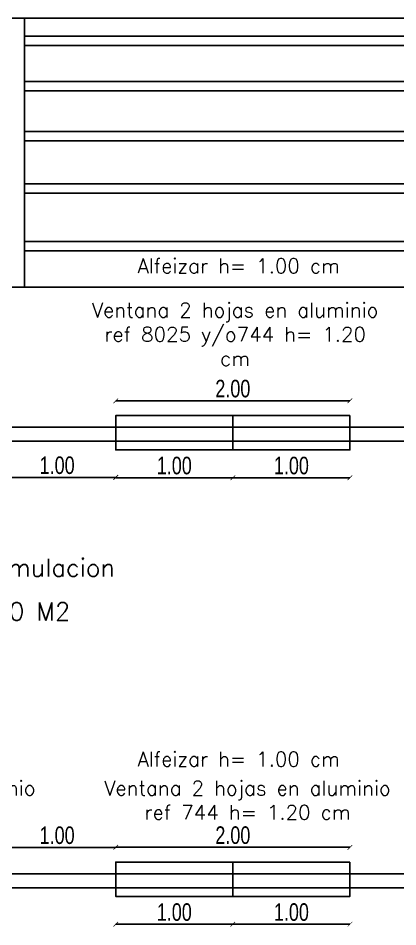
# Model space of a CAD drawing. Header units: metres. Extents: x 167 to 250, y 44 to 219.
# Drawn here: x 228.9 to 232.14, y 118.61 to 126.38 of the extents above; entities that cross this region are included whole.
import ezdxf

# ---------------------------------------------------------------- set-up
doc = ezdxf.new("R2010")
doc.units = ezdxf.units.M
doc.layers.add('A_TEXTO', color=130, linetype='Continuous')
doc.layers.add('muros', color=5, linetype='Continuous', lineweight=25)
doc.styles.add('CORDENADAS', font='romans.shx', dxfattribs={"height": 1})
doc.styles.add('ING_75', font='swisscl.ttf', dxfattribs={"height": 0.15})
doc.dimstyles.new('ESC_1_75_ING', dxfattribs={"dimtxt": 0.15, "dimasz": 0.04, "dimexe": 0, "dimexo": 0, "dimgap": 0.0263, "dimtad": 1, "dimzin": 4, "dimdsep": 46, "dimtxsty": 'ING_75', "dimblk": 'ARCHTICK', "dimcen": 0.06, "dimse1": 1, "dimse2": 1, "dimclrd": 256, "dimclre": 2, "dimclrt": 1, "dimadec": 0, "dimazin": 0, "dimtfac": 1, "dimtix": 1, "dimtmove": 2, "dimatfit": 3, "dimldrblk": 'ARCHTICK', "dimfxl": 0, "dimtvp": 1.75, "dimtolj": 1, "dimtzin": 4, "dimarcsym": 0})

# ---------------------------------------------------------------- blocks, each defined once
blk = doc.blocks.new('_ArchTick')
at = {"color": 0, "linetype": 'ByBlock', "const_width": 0.15}
blk.add_lwpolyline([(-0.5, -0.5), (0.5, 0.5)], dxfattribs=at)
blk = doc.blocks.new('*D874')
at = {"layer": 'Defpoints', "color": 0, "transparency": 16777216}
for p in [(231.7324, 119.2874), (229.73, 119.1612), (231.7324, 119.1612)]:
    blk.add_point(p, dxfattribs=at)
at = {"layer": 'muros', "lineweight": -2, "transparency": 16777216}
blk.add_line((229.73, 119.2874), (231.7324, 119.2874), dxfattribs=at)
at = {"layer": 'muros', "lineweight": -2, "transparency": 16777216, "xscale": 0.04, "yscale": 0.04, "zscale": 0.04, "rotation": 180}
blk.add_blockref('_ArchTick', (229.73, 119.2874), dxfattribs=at)
at = {"layer": 'muros', "lineweight": -2, "transparency": 16777216, "xscale": 0.04, "yscale": 0.04, "zscale": 0.04}
blk.add_blockref('_ArchTick', (231.7324, 119.2874), dxfattribs=at)
at = {"layer": 'muros', "color": 1, "transparency": 16777216, "insert": (230.7312, 119.3905), "char_height": 0.15, "attachment_point": 5, "style": 'ING_75'}
blk.add_mtext('\\A1;2.00', dxfattribs=at)
blk = doc.blocks.new('*D875')
at = {"layer": 'Defpoints', "color": 0, "transparency": 16777216}
for p in [(229.73, 118.8674), (230.7312, 118.8674), (229.73, 118.6292)]:
    blk.add_point(p, dxfattribs=at)
at = {"layer": 'muros', "lineweight": -2, "transparency": 16777216}
blk.add_line((230.7312, 118.6292), (229.73, 118.6292), dxfattribs=at)
at = {"layer": 'muros', "lineweight": -2, "transparency": 16777216, "xscale": 0.04, "yscale": 0.04, "zscale": 0.04, "rotation": 180}
blk.add_blockref('_ArchTick', (229.73, 118.6292), dxfattribs=at)
at = {"layer": 'muros', "lineweight": -2, "transparency": 16777216, "xscale": 0.04, "yscale": 0.04, "zscale": 0.04}
blk.add_blockref('_ArchTick', (230.7312, 118.6292), dxfattribs=at)
at = {"layer": 'muros', "color": 1, "transparency": 16777216, "insert": (230.2306, 118.7323), "char_height": 0.15, "attachment_point": 5, "style": 'ING_75'}
blk.add_mtext('\\A1;1.00', dxfattribs=at)
blk = doc.blocks.new('*D876')
at = {"layer": 'Defpoints', "color": 0, "transparency": 16777216}
for p in [(230.7312, 118.8674), (231.7324, 118.8674), (230.7312, 118.6292)]:
    blk.add_point(p, dxfattribs=at)
at = {"layer": 'muros', "lineweight": -2, "transparency": 16777216}
blk.add_line((231.7324, 118.6292), (230.7312, 118.6292), dxfattribs=at)
at = {"layer": 'muros', "lineweight": -2, "transparency": 16777216, "xscale": 0.04, "yscale": 0.04, "zscale": 0.04, "rotation": 180}
blk.add_blockref('_ArchTick', (230.7312, 118.6292), dxfattribs=at)
at = {"layer": 'muros', "lineweight": -2, "transparency": 16777216, "xscale": 0.04, "yscale": 0.04, "zscale": 0.04}
blk.add_blockref('_ArchTick', (231.7324, 118.6292), dxfattribs=at)
at = {"layer": 'muros', "color": 1, "transparency": 16777216, "insert": (231.2318, 118.7323), "char_height": 0.15, "attachment_point": 5, "style": 'ING_75'}
blk.add_mtext('\\A1;1.00', dxfattribs=at)
blk = doc.blocks.new('*D880')
at = {"layer": 'Defpoints', "color": 0, "transparency": 16777216}
for p in [(231.7324, 123.1074), (229.73, 122.9812), (231.7324, 122.9812)]:
    blk.add_point(p, dxfattribs=at)
at = {"layer": 'muros', "lineweight": -2, "transparency": 16777216}
blk.add_line((229.73, 123.1074), (231.7324, 123.1074), dxfattribs=at)
at = {"layer": 'muros', "lineweight": -2, "transparency": 16777216, "xscale": 0.04, "yscale": 0.04, "zscale": 0.04, "rotation": 180}
blk.add_blockref('_ArchTick', (229.73, 123.1074), dxfattribs=at)
at = {"layer": 'muros', "lineweight": -2, "transparency": 16777216, "xscale": 0.04, "yscale": 0.04, "zscale": 0.04}
blk.add_blockref('_ArchTick', (231.7324, 123.1074), dxfattribs=at)
at = {"layer": 'muros', "color": 1, "transparency": 16777216, "insert": (230.7312, 123.2105), "char_height": 0.15, "attachment_point": 5, "style": 'ING_75'}
blk.add_mtext('\\A1;2.00', dxfattribs=at)
blk = doc.blocks.new('*D881')
at = {"layer": 'Defpoints', "color": 0, "transparency": 16777216}
for p in [(229.73, 122.6874), (230.7312, 122.6874), (229.73, 122.4492)]:
    blk.add_point(p, dxfattribs=at)
at = {"layer": 'muros', "lineweight": -2, "transparency": 16777216}
blk.add_line((230.7312, 122.4492), (229.73, 122.4492), dxfattribs=at)
at = {"layer": 'muros', "lineweight": -2, "transparency": 16777216, "xscale": 0.04, "yscale": 0.04, "zscale": 0.04, "rotation": 180}
blk.add_blockref('_ArchTick', (229.73, 122.4492), dxfattribs=at)
at = {"layer": 'muros', "lineweight": -2, "transparency": 16777216, "xscale": 0.04, "yscale": 0.04, "zscale": 0.04}
blk.add_blockref('_ArchTick', (230.7312, 122.4492), dxfattribs=at)
at = {"layer": 'muros', "color": 1, "transparency": 16777216, "insert": (230.2306, 122.5523), "char_height": 0.15, "attachment_point": 5, "style": 'ING_75'}
blk.add_mtext('\\A1;1.00', dxfattribs=at)
blk = doc.blocks.new('*D882')
at = {"layer": 'Defpoints', "color": 0, "transparency": 16777216}
for p in [(230.7312, 122.6874), (231.7324, 122.6874), (230.7312, 122.4492)]:
    blk.add_point(p, dxfattribs=at)
at = {"layer": 'muros', "lineweight": -2, "transparency": 16777216}
blk.add_line((231.7324, 122.4492), (230.7312, 122.4492), dxfattribs=at)
at = {"layer": 'muros', "lineweight": -2, "transparency": 16777216, "xscale": 0.04, "yscale": 0.04, "zscale": 0.04, "rotation": 180}
blk.add_blockref('_ArchTick', (230.7312, 122.4492), dxfattribs=at)
at = {"layer": 'muros', "lineweight": -2, "transparency": 16777216, "xscale": 0.04, "yscale": 0.04, "zscale": 0.04}
blk.add_blockref('_ArchTick', (231.7324, 122.4492), dxfattribs=at)
at = {"layer": 'muros', "color": 1, "transparency": 16777216, "insert": (231.2318, 122.5523), "char_height": 0.15, "attachment_point": 5, "style": 'ING_75'}
blk.add_mtext('\\A1;1.00', dxfattribs=at)
blk = doc.blocks.new('*D915')
at = {"layer": 'Defpoints', "color": 0, "transparency": 16777216}
for p in [(228.7276, 122.6874), (229.73, 122.6874), (229.73, 122.4521)]:
    blk.add_point(p, dxfattribs=at)
at = {"layer": 'muros', "lineweight": -2, "transparency": 16777216}
blk.add_line((228.7276, 122.4521), (229.73, 122.4521), dxfattribs=at)
at = {"layer": 'muros', "lineweight": -2, "transparency": 16777216, "xscale": 0.04, "yscale": 0.04, "zscale": 0.04, "rotation": 180}
blk.add_blockref('_ArchTick', (228.7276, 122.4521), dxfattribs=at)
at = {"layer": 'muros', "lineweight": -2, "transparency": 16777216, "xscale": 0.04, "yscale": 0.04, "zscale": 0.04}
blk.add_blockref('_ArchTick', (229.73, 122.4521), dxfattribs=at)
at = {"layer": 'muros', "color": 1, "transparency": 16777216, "insert": (229.2288, 122.5552), "char_height": 0.15, "attachment_point": 5, "style": 'ING_75'}
blk.add_mtext('\\A1;1.00', dxfattribs=at)
blk = doc.blocks.new('*D916')
at = {"layer": 'Defpoints', "color": 0, "transparency": 16777216}
for p in [(229.73, 119.2869), (228.7276, 119.1612), (229.73, 119.1612)]:
    blk.add_point(p, dxfattribs=at)
at = {"layer": 'muros', "lineweight": -2, "transparency": 16777216}
blk.add_line((228.7276, 119.2869), (229.73, 119.2869), dxfattribs=at)
at = {"layer": 'muros', "lineweight": -2, "transparency": 16777216, "xscale": 0.04, "yscale": 0.04, "zscale": 0.04, "rotation": 180}
blk.add_blockref('_ArchTick', (228.7276, 119.2869), dxfattribs=at)
at = {"layer": 'muros', "lineweight": -2, "transparency": 16777216, "xscale": 0.04, "yscale": 0.04, "zscale": 0.04}
blk.add_blockref('_ArchTick', (229.73, 119.2869), dxfattribs=at)
at = {"layer": 'muros', "color": 1, "transparency": 16777216, "insert": (229.2288, 119.39), "char_height": 0.15, "attachment_point": 5, "style": 'ING_75'}
blk.add_mtext('\\A1;1.00', dxfattribs=at)

msp = doc.modelspace()

# ---------------------------------------------------------------- linework, layer by layer
at = {"layer": 'muros', "color": 114, "true_color": 0x139b48}
for p, q in [((171.6729, 126.3804), (250.0209, 126.3804)), ((173.9729, 124.0804), (247.2452, 124.0804))]:
    msp.add_line(p, q, dxfattribs=at)
at = {"layer": 'muros', "color": 2}
for p, q in [((230.7312, 122.9812), (230.7312, 122.6874)), ((230.7312, 119.1612), (230.7312, 118.8674))]:
    msp.add_line(p, q, dxfattribs=at)
at = {"layer": 'muros', "color": 8}
for points in [[(233.3346, 124.0804), (228.9494, 124.0804), (228.9494, 126.3804), (233.3346, 126.3804)], [(228.9494, 126.2275), (233.3346, 126.2275), (233.3346, 126.1466), (228.9494, 126.1466)], [(228.9494, 125.8398), (233.3346, 125.8398), (233.3346, 125.7588), (228.9494, 125.7588)], [(228.9494, 125.4111), (233.3346, 125.4111), (233.3346, 125.3301), (228.9494, 125.3301)], [(228.9494, 124.9636), (233.3346, 124.9636), (233.3346, 124.8827), (228.9494, 124.8827)], [(228.9494, 124.4696), (233.3346, 124.4696), (233.3346, 124.3887), (228.9494, 124.3887)]]:
    msp.add_lwpolyline(points, close=True, dxfattribs=at)
at = {"layer": 'muros', "color": 2}
for points in [[(231.7324, 122.9812), (229.73, 122.9812), (229.73, 122.6874), (231.7324, 122.6874)], [(231.7324, 119.1612), (229.73, 119.1612), (229.73, 118.8674), (231.7324, 118.8674)]]:
    msp.add_lwpolyline(points, close=True, dxfattribs=at)
at = {"layer": 'muros', "color": 114, "true_color": 0x139b48}
for points in [[(232.6793, 121.2797), (232.6793, 122.8804), (225.1421, 122.8804), (225.1421, 120.2604)], [(232.5593, 121.2797), (232.5593, 122.7604), (225.2621, 122.7604), (225.2621, 120.2604)], [(225.1421, 119.0604), (225.1421, 118.9404), (232.6793, 118.9404), (232.6793, 120.2797)], [(225.2621, 119.0604), (232.5593, 119.0604), (232.5593, 120.2797)]]:
    msp.add_lwpolyline(points, dxfattribs=at)

# ---------------------------------------------------------------- texts
at = {"layer": 'A_TEXTO', "color": 4, "attachment_point": 1, "style": 'CORDENADAS'}
for s, width, gutter_width, insert, char_height in [('\\pxqc;Alfeizar h= 1.00 cm', 2.808891, 8.7428, (229.3762, 124.3234), 0.124636), ('\\pxqc;Ventana 2 hojas en aluminio ref 8025 y/o744 h= 1.20 cm', 2.672282, 8.7428, (229.4145, 123.9456), 0.124636), ('gateo y estimulacion ', 3.931187, 10.719, (227.5627, 121.7564), 0.152808), ('27.00 M2', 1.798845, 10.719, (228.359, 121.3817), 0.15281), ('\\pxqc;Alfeizar h= 1.00 cm', 2.808891, 8.7428, (229.3762, 120.1044), 0.124636), ('\\pxqc;Ventana 2 hojas en aluminio ref 744 h= 1.20 cm', 2.876691, 8.7428, (226.3803, 119.8562), 0.124636), ('\\pxqc;Ventana 2 hojas en aluminio ref 744 h= 1.20 cm', 2.808891, 8.7428, (229.4518, 119.8562), 0.124636)]:
    msp.add_mtext_dynamic_manual_height_columns(s, width=width, gutter_width=gutter_width, heights=[0], dxfattribs=dict(at, insert=insert, char_height=char_height))

# ---------------------------------------------------------------- dimensions: what is measured, and where the dimension line sits
at = {"layer": 'muros', "color": 114, "true_color": 0x139b48}
for base, p1, p2, picture, middle in [((231.7324, 123.1074), (229.73, 122.9812), (231.7324, 122.9812), '*D880', (230.7312, 123.2105)), ((229.73, 122.4521), (228.7276, 122.6874), (229.73, 122.6874), '*D915', (229.2288, 122.5552)), ((229.73, 122.4492), (230.7312, 122.6874), (229.73, 122.6874), '*D881', (230.2306, 122.5523)), ((230.7312, 122.4492), (231.7324, 122.6874), (230.7312, 122.6874), '*D882', (231.2318, 122.5523)), ((229.73, 119.2869), (228.7276, 119.1612), (229.73, 119.1612), '*D916', (229.2288, 119.39)), ((231.7324, 119.2874), (229.73, 119.1612), (231.7324, 119.1612), '*D874', (230.7312, 119.3905)), ((229.73, 118.6292), (230.7312, 118.8674), (229.73, 118.8674), '*D875', (230.2306, 118.7323)), ((230.7312, 118.6292), (231.7324, 118.8674), (230.7312, 118.8674), '*D876', (231.2318, 118.7323))]:
    dim = msp.add_linear_dim(base=base, p1=p1, p2=p2, dimstyle='ESC_1_75_ING', dxfattribs=at)
    dim.commit()
    dim.dimension.update_dxf_attribs({"geometry": picture, "text_midpoint": middle})

doc.saveas('drawing.dxf')
